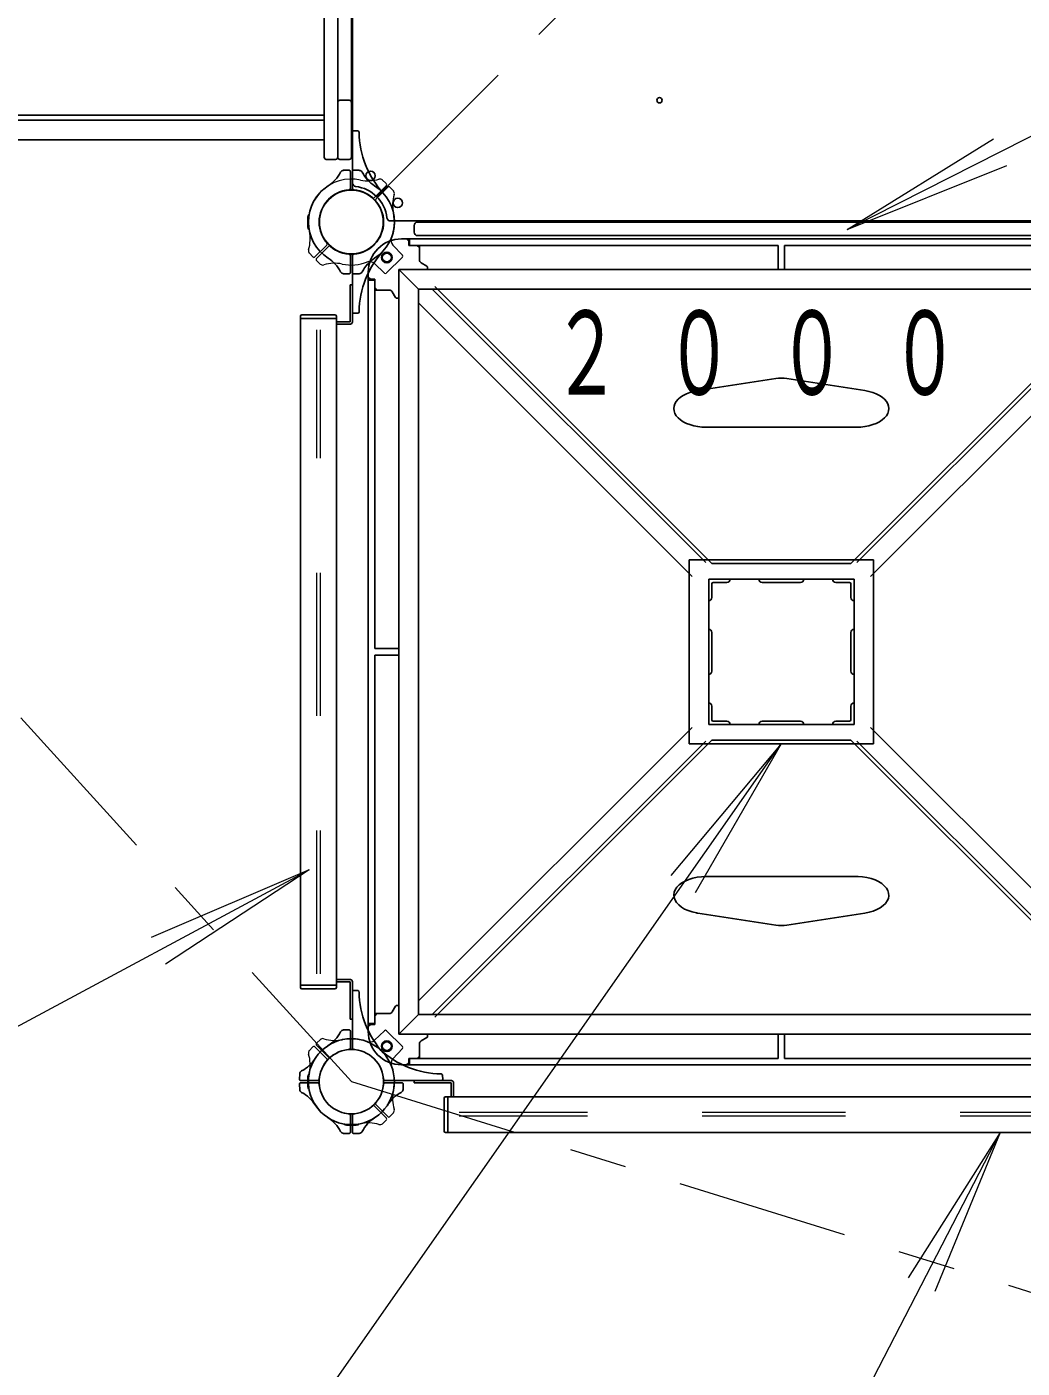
# Model space of a CAD drawing. Units: millimetres on the paper. Extents: x -385 to 0, y -594 to 267.
# Drawn here: x -187.55 to -170.19, y 49.4 to 72.81 of the extents above; entities that cross this region are included whole.
import ezdxf

# ---------------------------------------------------------------- set-up
doc = ezdxf.new("R2010")
doc.units = ezdxf.units.MM
for name, pattern in [('USER1', [4.5, 2.5, -2]), ('USER2', [6, 3, -1, 1, -1]), ('USER3', [8, 3, -1, 1, -1, 1, -1])]:
    doc.linetypes.add(name, pattern=pattern)
doc.layers.add('LY_1', color=7, linetype='Continuous', lineweight=13)
doc.styles.add('ＭＳ ゴシック', font='')
doc.styles.get('ＭＳ ゴシック').set_extended_font_data('MS Gothic')

msp = doc.modelspace()

# ---------------------------------------------------------------- linework, layer by layer
at = {"layer": 'LY_1', "linetype": 'USER2'}
for p, q in [((-248.168, 127.375), (-181.893, 54.404)), ((-181.893, 54.404), (-112.548, 32.904))]:
    msp.add_line(p, q, dxfattribs=at)
at = {"layer": 'LY_1', "linetype": 'USER3'}
msp.add_line((-181.451, 69.846), (-167.335, 83.962), dxfattribs=at)
at = {"layer": 'LY_1', "lineweight": 25}
for p, q in [((-182.368, 70.535), (-182.368, 83.272)), ((-182.13, 70.535), (-182.13, 83.272)), ((-181.893, 70.535), (-181.893, 83.272)), ((-181.874, 69.989), (-181.874, 76.904)), ((-182.093, 71.529), (-181.93, 71.529)), ((-194.865, 71.179), (-182.368, 71.179)), ((-194.836, 71.271), (-182.368, 71.271)), ((-181.848, 70.997), (-181.782, 70.993)), ((-194.973, 70.839), (-182.368, 70.839)), ((-182.168, 70.497), (-182.33, 70.497)), ((-182.093, 70.497), (-181.93, 70.497)), ((-181.937, 70.309), (-182.036, 70.306)), ((-181.911, 69.989), (-181.911, 70.284)), ((-181.848, 70.309), (-181.757, 70.306)), ((-182.632, 69.529), (-182.634, 69.529)), ((-174.393, 69.422), (-181.21, 69.422)), ((-180.799, 69.229), (-180.799, 69.341)), ((-180.736, 69.404), (-168.049, 69.404)), ((-174.393, 69.422), (-167.575, 69.422)), ((-182.632, 69.279), (-182.634, 69.279)), ((-167.768, 69.11), (-181.018, 69.11)), ((-180.93, 69.11), (-180.893, 69.072)), ((-180.88, 69.11), (-180.893, 69.097)), ((-180.893, 69.11), (-180.893, 68.997)), ((-180.88, 69.11), (-180.88, 68.997)), ((-180.736, 69.166), (-168.049, 69.166)), ((-181.911, 68.818), (-181.911, 68.523)), ((-181.874, 68.818), (-181.874, 67.66)), ((-180.893, 69.01), (-180.88, 68.997)), ((-180.893, 68.997), (-174.449, 68.997)), ((-180.743, 68.997), (-180.705, 68.96)), ((-180.705, 68.745), (-180.705, 68.997)), ((-174.449, 68.574), (-174.449, 68.997)), ((-174.336, 68.574), (-174.336, 68.997)), ((-167.893, 68.997), (-174.336, 68.997)), ((-180.674, 68.691), (-180.575, 68.634)), ((-180.563, 68.612), (-180.563, 68.574)), ((-181.937, 68.498), (-182.036, 68.502)), ((-181.848, 68.498), (-181.757, 68.501)), ((-181.599, 68.528), (-181.599, 55.279)), ((-181.599, 68.441), (-181.561, 68.404)), ((-181.599, 68.404), (-181.486, 68.404)), ((-181.599, 68.391), (-181.586, 68.404)), ((-181.599, 68.391), (-181.486, 68.391)), ((-181.499, 68.404), (-181.486, 68.391)), ((-181.486, 68.404), (-181.486, 61.96)), ((-180.723, 68.234), (-181.063, 68.574)), ((-167.723, 68.574), (-181.063, 68.574)), ((-181.063, 68.574), (-181.063, 55.234)), ((-181.914, 68.31), (-181.874, 68.31)), ((-181.914, 67.662), (-181.914, 68.31)), ((-181.486, 68.254), (-181.449, 68.216)), ((-181.234, 68.216), (-181.486, 68.216)), ((-181.18, 68.185), (-181.123, 68.086)), ((-168.063, 68.234), (-180.723, 68.234)), ((-180.723, 68.234), (-180.723, 55.574)), ((-175.71, 63.461), (-180.482, 68.234)), ((-175.603, 63.443), (-180.438, 68.278)), ((-173.182, 63.443), (-168.347, 68.278)), ((-173.075, 63.461), (-168.303, 68.234)), ((-181.101, 68.074), (-181.063, 68.074)), ((-175.95, 63.221), (-180.723, 67.993)), ((-172.835, 63.221), (-168.063, 67.993)), ((-182.78, 56.047), (-182.78, 67.76)), ((-182.78, 67.722), (-182.155, 67.722)), ((-182.755, 67.785), (-182.18, 67.785)), ((-182.155, 56.047), (-182.155, 67.76)), ((-182.155, 67.662), (-181.914, 67.662)), ((-181.848, 67.811), (-181.782, 67.814)), ((-182.155, 67.622), (-181.911, 67.622)), ((-174.488, 66.673), (-175.85, 66.463)), ((-174.297, 66.673), (-172.935, 66.463)), ((-173.08, 65.824), (-175.705, 65.824)), ((-176, 63.511), (-172.785, 63.511)), ((-176, 60.296), (-176, 63.511)), ((-173.182, 63.443), (-175.603, 63.443)), ((-172.785, 60.296), (-172.785, 63.511)), ((-175.66, 63.171), (-173.125, 63.171)), ((-175.66, 60.636), (-175.66, 63.171)), ((-175.604, 62.852), (-175.604, 63.09)), ((-175.341, 63.115), (-175.579, 63.115)), ((-174.729, 63.115), (-174.056, 63.115)), ((-173.444, 63.115), (-173.206, 63.115)), ((-173.181, 62.852), (-173.181, 63.09)), ((-173.125, 60.636), (-173.125, 63.171)), ((-175.604, 62.24), (-175.604, 61.567)), ((-173.181, 62.24), (-173.181, 61.567)), ((-181.063, 61.96), (-181.486, 61.96)), ((-181.486, 55.404), (-181.486, 61.847)), ((-181.063, 61.847), (-181.486, 61.847)), ((-175.604, 60.955), (-175.604, 60.717)), ((-173.181, 60.955), (-173.181, 60.717)), ((-175.66, 60.636), (-173.125, 60.636)), ((-175.341, 60.692), (-175.579, 60.692)), ((-174.729, 60.692), (-174.056, 60.692)), ((-173.444, 60.692), (-173.206, 60.692)), ((-175.95, 60.586), (-180.723, 55.814)), ((-172.835, 60.586), (-168.063, 55.814)), ((-175.71, 60.346), (-180.482, 55.574)), ((-175.603, 60.365), (-180.438, 55.529)), ((-176, 60.296), (-172.785, 60.296)), ((-173.182, 60.365), (-175.603, 60.365)), ((-173.182, 60.365), (-168.347, 55.529)), ((-173.075, 60.346), (-168.303, 55.574)), ((-173.08, 57.983), (-175.705, 57.983)), ((-174.488, 57.134), (-175.85, 57.344)), ((-174.297, 57.134), (-172.935, 57.344)), ((-182.155, 56.185), (-181.911, 56.185)), ((-182.78, 56.085), (-182.155, 56.085)), ((-182.755, 56.022), (-182.18, 56.022)), ((-182.155, 56.145), (-181.914, 56.145)), ((-181.914, 56.145), (-181.914, 55.497)), ((-181.874, 54.989), (-181.874, 56.147)), ((-181.848, 55.997), (-181.782, 55.993)), ((-181.18, 55.622), (-181.123, 55.721)), ((-181.101, 55.734), (-181.063, 55.734)), ((-181.914, 55.497), (-181.874, 55.497)), ((-181.234, 55.591), (-181.486, 55.591)), ((-181.486, 55.554), (-181.449, 55.591)), ((-180.723, 55.574), (-181.063, 55.234)), ((-180.723, 55.574), (-168.063, 55.574)), ((-181.937, 55.309), (-182.028, 55.306)), ((-181.911, 54.989), (-181.911, 55.284)), ((-181.599, 55.416), (-181.586, 55.404)), ((-181.599, 55.416), (-181.486, 55.416)), ((-181.599, 55.404), (-181.486, 55.404)), ((-181.599, 55.366), (-181.561, 55.404)), ((-181.499, 55.404), (-181.486, 55.416)), ((-181.063, 55.234), (-167.723, 55.234)), ((-180.705, 55.062), (-180.705, 54.81)), ((-180.674, 55.116), (-180.575, 55.173)), ((-180.563, 55.195), (-180.563, 55.234)), ((-174.449, 55.234), (-174.449, 54.81)), ((-174.336, 55.234), (-174.336, 54.81)), ((-180.893, 54.797), (-180.88, 54.81)), ((-180.893, 54.697), (-180.893, 54.81)), ((-180.893, 54.81), (-174.449, 54.81)), ((-180.88, 54.697), (-180.88, 54.81)), ((-180.743, 54.81), (-180.705, 54.847)), ((-167.893, 54.81), (-174.336, 54.81)), ((-182.798, 54.448), (-182.795, 54.539)), ((-181.018, 54.697), (-167.768, 54.697)), ((-180.93, 54.697), (-180.893, 54.735)), ((-180.88, 54.697), (-180.893, 54.71)), ((-182.798, 54.359), (-182.795, 54.261)), ((-182.479, 54.422), (-182.773, 54.422)), ((-182.479, 54.385), (-182.773, 54.385)), ((-182.632, 54.529), (-182.634, 54.529)), ((-181.307, 54.422), (-180.149, 54.422)), ((-181.307, 54.385), (-181.012, 54.385)), ((-180.987, 54.359), (-180.991, 54.268)), ((-180.799, 54.382), (-180.799, 54.422)), ((-180.151, 54.382), (-180.799, 54.382)), ((-180.3, 54.449), (-180.303, 54.514)), ((-180.151, 54.141), (-180.151, 54.382)), ((-180.111, 54.141), (-180.111, 54.385)), ((-182.632, 54.279), (-182.634, 54.279)), ((-180.274, 53.541), (-180.274, 54.116)), ((-168.536, 54.141), (-180.249, 54.141)), ((-180.211, 53.516), (-180.211, 54.141)), ((-182.018, 53.664), (-182.018, 53.662)), ((-181.911, 53.818), (-181.911, 53.523)), ((-181.874, 53.818), (-181.874, 53.523)), ((-181.768, 53.664), (-181.768, 53.662)), ((-181.937, 53.498), (-182.036, 53.502)), ((-181.848, 53.498), (-181.757, 53.501)), ((-168.536, 53.516), (-180.249, 53.516))]:
    msp.add_line(p, q, dxfattribs=at)
at = {"layer": 'LY_1'}
for p, q in [((-160.786, 75.576), (-173.243, 69.276)), ((-173.243, 69.276), (-170.694, 70.858)), ((-173.243, 69.276), (-170.458, 70.391)), ((-181.492, 69.831), (-181.283, 70.039)), ((-181.465, 69.805), (-181.257, 70.013)), ((-181.284, 70.075), (-181.356, 70.142)), ((-181.221, 70.012), (-181.154, 69.94)), ((-182.564, 68.795), (-182.626, 68.861)), ((-182.32, 69.003), (-182.528, 68.794)), ((-182.294, 68.976), (-182.502, 68.768)), ((-181.003, 68.825), (-181.168, 69.002)), ((-182.501, 68.732), (-182.435, 68.67)), ((-181.314, 68.514), (-181.491, 68.679)), ((-181.279, 68.515), (-181.004, 68.79)), ((-182.53, 48.683), (-174.393, 60.296)), ((-174.393, 60.296), (-176.322, 57.999)), ((-174.393, 60.296), (-175.893, 57.698)), ((-195.482, 51.196), (-182.629, 58.101)), ((-182.629, 58.101), (-185.386, 56.917)), ((-182.629, 58.101), (-185.138, 56.456)), ((-181.314, 55.293), (-181.491, 55.128)), ((-181.004, 55.017), (-181.279, 55.293)), ((-182.564, 55.012), (-182.631, 54.94)), ((-182.32, 54.805), (-182.528, 55.013)), ((-182.294, 54.831), (-182.502, 55.039)), ((-182.501, 55.075), (-182.429, 55.142)), ((-181.003, 54.983), (-181.168, 54.805)), ((-181.492, 53.976), (-181.283, 53.768)), ((-181.465, 54.003), (-181.257, 53.794)), ((-181.221, 53.795), (-181.159, 53.861)), ((-181.284, 53.732), (-181.351, 53.67)), ((-173.796, 47.275), (-170.576, 53.516)), ((-170.576, 53.516), (-172.179, 50.98)), ((-170.576, 53.516), (-171.714, 50.74))]:
    msp.add_line(p, q, dxfattribs=at)
at = {"layer": 'LY_1', "linetype": 'USER1'}
for p, q in [((-182.493, 56.285), (-182.493, 67.522)), ((-182.43, 56.285), (-182.43, 67.522)), ((-168.774, 53.866), (-180.011, 53.866)), ((-168.774, 53.804), (-180.011, 53.804))]:
    msp.add_line(p, q, dxfattribs=at)
at = {"layer": 'LY_1', "lineweight": 25}
for points in [[(-175.705, 65.824), (-175.779, 65.827), (-175.851, 65.835), (-175.921, 65.849), (-175.987, 65.868), (-176.048, 65.891), (-176.103, 65.919), (-176.152, 65.951), (-176.192, 65.987), (-176.225, 66.025), (-176.249, 66.065), (-176.263, 66.107), (-176.268, 66.149), (-176.263, 66.192), (-176.248, 66.233), (-176.225, 66.273), (-176.192, 66.312), (-176.151, 66.347), (-176.103, 66.379), (-176.047, 66.407), (-175.986, 66.43), (-175.92, 66.449), (-175.85, 66.463)], [(-172.935, 66.463), (-172.865, 66.449), (-172.799, 66.43), (-172.738, 66.407), (-172.683, 66.379), (-172.634, 66.347), (-172.593, 66.312), (-172.561, 66.273), (-172.537, 66.233), (-172.523, 66.192), (-172.518, 66.149), (-172.522, 66.107), (-172.537, 66.065), (-172.56, 66.025), (-172.593, 65.987), (-172.634, 65.951), (-172.682, 65.919), (-172.738, 65.891), (-172.799, 65.868), (-172.865, 65.849), (-172.935, 65.835), (-173.007, 65.827), (-173.08, 65.824)], [(-175.705, 57.983), (-175.785, 57.98), (-175.863, 57.97), (-175.937, 57.954), (-176.007, 57.932), (-176.071, 57.905), (-176.128, 57.872), (-176.176, 57.836), (-176.215, 57.796), (-176.243, 57.753), (-176.261, 57.708), (-176.268, 57.662), (-176.263, 57.616), (-176.247, 57.571), (-176.22, 57.528), (-176.183, 57.487), (-176.136, 57.45), (-176.081, 57.416), (-176.018, 57.388), (-175.949, 57.365), (-175.875, 57.349), (-175.863, 57.346), (-175.85, 57.344)], [(-172.935, 57.344), (-172.86, 57.359), (-172.789, 57.38), (-172.724, 57.407), (-172.666, 57.439), (-172.616, 57.475), (-172.576, 57.514), (-172.546, 57.557), (-172.526, 57.602), (-172.518, 57.647), (-172.521, 57.693), (-172.535, 57.739), (-172.56, 57.782), (-172.596, 57.823), (-172.641, 57.861), (-172.695, 57.895), (-172.757, 57.924), (-172.825, 57.948), (-172.899, 57.966), (-172.976, 57.977), (-173.055, 57.983), (-173.068, 57.983), (-173.08, 57.983)]]:
    msp.add_lwpolyline(points, dxfattribs=at)
for centre, radius in [((-176.518, 71.529), 0.0469), ((-181.558, 70.212), 0.0813), ((-181.893, 69.404), 0.557), ((-181.084, 69.738), 0.0813), ((-181.274, 68.785), 0.0938), ((-181.274, 55.022), 0.0938)]:
    msp.add_circle(centre, radius, dxfattribs=at)
at = {"layer": 'LY_1'}
for centre in [(-181.274, 68.785), (-181.274, 55.022)]:
    msp.add_circle(centre, 0.075, dxfattribs=at)
at = {"layer": 'LY_1', "lineweight": 25}
for centre, radius, start, end in [((-182.093, 71.491), 0.0375, 90, 180), ((-181.93, 71.491), 0.0375, 0, 90), ((-181.849, 70.972), 0.025, 87, 180), ((-181.783, 70.968), 0.025, 1.0841, 87), ((-180.134, 70.999), 1.625, 181.0841, 222.2172), ((-182.33, 70.535), 0.0375, 180, 270), ((-182.168, 70.535), 0.0375, 270, 0), ((-182.093, 70.535), 0.0375, 180, 270), ((-181.93, 70.535), 0.0375, 270, 0), ((-182.636, 70.56), 0.625, 302.7272, 332.5412), ((-182.026, 70.243), 0.0625, 92, 152.5412), ((-181.936, 70.284), 0.025, 0, 92), ((-181.849, 70.284), 0.025, 88, 180), ((-181.759, 70.243), 0.0625, 27.4588, 88), ((-181.149, 70.56), 0.625, 207.4588, 237.2728), ((-181.893, 69.404), 0.75, 122.7272, 180), ((-181.936, 69.989), 0.025, 274.2707, 0), ((-181.811, 70.086), 0.0625, 180, 263.2128), ((-181.849, 69.989), 0.025, 180, 265.7293), ((-181.893, 69.404), 0.625, 6.7872, 83.2128), ((-181.893, 69.404), 0.75, 0, 57.2728), ((-181.893, 69.404), 0.562, 94.2707, 180), ((-181.893, 69.404), 0.562, 0, 85.7293), ((-181.893, 69.404), 0.762, 171.3731, 180), ((-182.634, 69.516), 0.0125, 90, 171.3731), ((-181.893, 69.404), 0.762, 180, 188.6269), ((-182.634, 69.291), 0.0125, 188.6269, 270), ((-181.893, 69.404), 0.75, 180, 237.2728), ((-181.893, 69.404), 0.562, 180, 265.7293), ((-181.893, 69.404), 0.562, 274.2707, 0), ((-181.893, 69.404), 0.75, 302.7272, 0), ((-181.21, 69.485), 0.0625, 186.7872, 270), ((-180.736, 69.341), 0.0625, 90, 180), ((-181.018, 68.528), 0.581, 90, 180), ((-180.736, 69.229), 0.0625, 180, 270), ((-181.936, 68.818), 0.025, 0, 85.7293), ((-181.849, 68.818), 0.025, 94.2707, 180), ((-180.134, 67.808), 1.625, 137.7828, 178.9159), ((-182.636, 68.247), 0.625, 27.4588, 57.2728), ((-181.149, 68.247), 0.625, 122.7272, 152.5412), ((-180.643, 68.745), 0.0625, 180, 240), ((-180.588, 68.612), 0.025, 0, 60), ((-182.026, 68.564), 0.0625, 207.4588, 268), ((-181.936, 68.523), 0.025, 268, 0), ((-181.849, 68.523), 0.025, 180, 272), ((-181.759, 68.564), 0.0625, 272, 332.5412), ((-181.234, 68.154), 0.0625, 30, 90), ((-181.101, 68.099), 0.025, 210, 270), ((-182.755, 67.76), 0.025, 90, 180), ((-182.18, 67.76), 0.025, 0, 90), ((-181.911, 67.66), 0.0375, 270, 0), ((-181.849, 67.836), 0.025, 180, 273), ((-181.783, 67.839), 0.025, 273, 358.9158), ((-174.393, 66.055), 0.625, 81.2291, 98.7709), ((-175.579, 63.09), 0.025, 90, 180), ((-175.341, 63.171), 0.0563, 270, 0), ((-174.729, 63.171), 0.0563, 180, 270), ((-174.056, 63.171), 0.0563, 270, 0), ((-173.444, 63.171), 0.0563, 180, 270), ((-173.206, 63.09), 0.025, 0, 90), ((-175.66, 62.852), 0.0563, 270, 0), ((-173.125, 62.852), 0.0563, 180, 270), ((-175.66, 62.24), 0.0563, 0, 90), ((-173.125, 62.24), 0.0563, 90, 180), ((-175.66, 61.567), 0.0563, 270, 0), ((-173.125, 61.567), 0.0563, 180, 270), ((-175.66, 60.955), 0.0563, 0, 90), ((-173.125, 60.955), 0.0563, 90, 180), ((-175.579, 60.717), 0.025, 180, 270), ((-175.341, 60.636), 0.0563, 0, 90), ((-174.729, 60.636), 0.0563, 90, 180), ((-174.056, 60.636), 0.0563, 0, 90), ((-173.444, 60.636), 0.0563, 90, 180), ((-173.206, 60.717), 0.025, 270, 0), ((-174.393, 57.752), 0.625, 261.2291, 278.7709), ((-181.911, 56.147), 0.0375, 0, 90), ((-182.755, 56.047), 0.025, 180, 270), ((-182.18, 56.047), 0.025, 270, 0), ((-181.849, 55.972), 0.025, 87, 180), ((-181.783, 55.968), 0.025, 1.0841, 87), ((-180.134, 55.999), 1.625, 181.0841, 222.2172), ((-181.101, 55.709), 0.025, 90, 150), ((-181.234, 55.654), 0.0625, 270, 330), ((-182.636, 55.56), 0.625, 302.7272, 332.5412), ((-182.026, 55.243), 0.0625, 92, 152.5412), ((-181.936, 55.284), 0.025, 0, 92), ((-181.018, 55.279), 0.581, 180, 270), ((-181.893, 54.404), 0.75, 90, 180), ((-181.893, 54.404), 0.75, 47.7828, 90), ((-180.643, 55.062), 0.0625, 120, 180), ((-180.588, 55.195), 0.025, 300, 0), ((-183.049, 55.147), 0.625, 297.4588, 327.2728), ((-181.893, 54.404), 0.562, 90, 180), ((-181.936, 54.989), 0.025, 274.2707, 0), ((-181.893, 54.404), 0.562, 0, 90), ((-181.849, 54.989), 0.025, 180, 265.7293), ((-180.297, 56.163), 1.625, 227.7828, 268.9158), ((-181.893, 54.404), 0.75, 0, 42.2172), ((-182.732, 54.537), 0.0625, 117.4588, 178), ((-180.328, 54.513), 0.025, 3, 88.9159), ((-182.773, 54.447), 0.025, 178, 270), ((-182.773, 54.36), 0.025, 90, 182), ((-181.893, 54.404), 0.762, 171.3731, 180), ((-181.893, 54.404), 0.762, 180, 188.6269), ((-182.634, 54.516), 0.0125, 90, 171.3731), ((-181.893, 54.404), 0.75, 180, 270), ((-182.479, 54.447), 0.025, 270, 355.7293), ((-182.479, 54.36), 0.025, 4.2707, 90), ((-181.893, 54.404), 0.562, 180, 270), ((-181.893, 54.404), 0.562, 270, 0), ((-181.893, 54.404), 0.75, 270, 0), ((-181.307, 54.447), 0.025, 184.2707, 270), ((-181.307, 54.36), 0.025, 90, 175.7293), ((-181.012, 54.36), 0.025, 358, 90), ((-180.325, 54.447), 0.025, 270, 3), ((-180.149, 54.385), 0.0375, 0, 90), ((-182.732, 54.27), 0.0625, 182, 242.5412), ((-183.049, 53.66), 0.625, 32.7272, 62.5412), ((-182.634, 54.291), 0.0125, 188.6269, 270), ((-180.736, 53.66), 0.625, 117.4588, 147.2728), ((-181.053, 54.27), 0.0625, 297.4588, 358), ((-180.249, 54.116), 0.025, 90, 180), ((-181.936, 53.818), 0.025, 0, 85.7293), ((-181.849, 53.818), 0.025, 94.2707, 180), ((-182.636, 53.247), 0.625, 27.4588, 57.2728), ((-182.005, 53.662), 0.0125, 180, 261.3731), ((-181.893, 54.404), 0.762, 261.3731, 270), ((-181.893, 54.404), 0.762, 270, 278.6269), ((-181.78, 53.662), 0.0125, 278.6269, 0), ((-181.149, 53.247), 0.625, 122.7272, 152.5412), ((-182.026, 53.564), 0.0625, 207.4588, 268), ((-181.936, 53.523), 0.025, 268, 0), ((-181.849, 53.523), 0.025, 180, 272), ((-181.759, 53.564), 0.0625, 272, 332.5412), ((-180.249, 53.541), 0.025, 180, 270)]:
    msp.add_arc(centre, radius, start, end, dxfattribs=at)
at = {"layer": 'LY_1'}
for centre, radius, start, end in [((-181.893, 69.404), 0.75, 77.7272, 135), ((-181.6, 70.747), 0.625, 257.7272, 287.5412), ((-181.393, 70.092), 0.0625, 47, 107.5412), ((-181.301, 70.057), 0.025, 315, 47), ((-181.239, 69.995), 0.025, 43, 135), ((-181.893, 69.404), 0.75, 135, 192.2728), ((-181.893, 69.404), 0.562, 135, 220.7293), ((-181.893, 69.404), 0.562, 49.2707, 135), ((-181.509, 69.849), 0.025, 229.2707, 315), ((-181.893, 69.404), 0.562, 315, 40.7293), ((-181.447, 69.787), 0.025, 135, 220.7293), ((-180.549, 69.696), 0.625, 162.4588, 192.2728), ((-181.205, 69.903), 0.0625, 342.4588, 43), ((-181.893, 69.404), 0.75, 338.1324, 12.2728), ((-183.236, 69.111), 0.625, 342.4588, 12.2728), ((-181.077, 69.087), 0.125, 158.7906, 223), ((-182.581, 68.904), 0.0625, 162.4588, 223), ((-182.338, 69.02), 0.025, 315, 40.7293), ((-182.276, 68.958), 0.025, 49.2707, 135), ((-181.893, 69.404), 0.562, 229.2707, 315), ((-181.021, 68.808), 0.025, 315, 43), ((-182.546, 68.812), 0.025, 223, 315), ((-182.484, 68.75), 0.025, 135, 227), ((-182.392, 68.716), 0.0625, 227, 287.5412), ((-182.185, 68.06), 0.625, 77.7272, 107.5412), ((-181.893, 69.404), 0.75, 257.7272, 291.8676), ((-181.576, 68.588), 0.125, 47, 111.2094), ((-181.297, 68.532), 0.025, 227, 315), ((-181.297, 55.275), 0.025, 45, 133), ((-182.546, 54.995), 0.025, 45, 137), ((-182.484, 55.057), 0.025, 133, 225), ((-182.392, 55.092), 0.0625, 72.4588, 133), ((-182.185, 55.747), 0.625, 252.4588, 282.2728), ((-181.893, 54.404), 0.75, 68.1324, 102.2728), ((-181.576, 55.219), 0.125, 248.7906, 313), ((-181.021, 55), 0.025, 317, 45), ((-182.581, 54.903), 0.0625, 137, 197.5412), ((-183.236, 54.696), 0.625, 347.7272, 17.5412), ((-181.893, 54.404), 0.562, 139.2707, 225), ((-182.338, 54.787), 0.025, 319.2707, 45), ((-182.276, 54.849), 0.025, 225, 310.7293), ((-181.893, 54.404), 0.562, 45, 130.7293), ((-181.893, 54.404), 0.562, 319.2707, 45), ((-181.077, 54.72), 0.125, 137, 201.2094), ((-181.893, 54.404), 0.75, 167.7272, 225), ((-181.893, 54.404), 0.75, 347.7272, 21.8676), ((-180.549, 54.111), 0.625, 167.7272, 197.5412), ((-181.893, 54.404), 0.75, 225, 282.2728), ((-181.893, 54.404), 0.562, 225, 310.7293), ((-181.509, 53.958), 0.025, 45, 130.7293), ((-181.447, 54.02), 0.025, 139.2707, 225), ((-181.205, 53.904), 0.0625, 317, 17.5412), ((-181.6, 53.06), 0.625, 72.4588, 102.2728), ((-181.393, 53.716), 0.0625, 252.4588, 313), ((-181.301, 53.75), 0.025, 313, 45), ((-181.239, 53.812), 0.025, 225, 317)]:
    msp.add_arc(centre, radius, start, end, dxfattribs=at)

# ---------------------------------------------------------------- texts
at = {"layer": 'LY_1', "insert": (-178.393, 67.114), "char_height": 1.466, "attachment_point": 4, "style": 'ＭＳ ゴシック'}
msp.add_mtext('\\T1.64;\\W0.6;２０００', dxfattribs=at)

doc.saveas('drawing.dxf')
